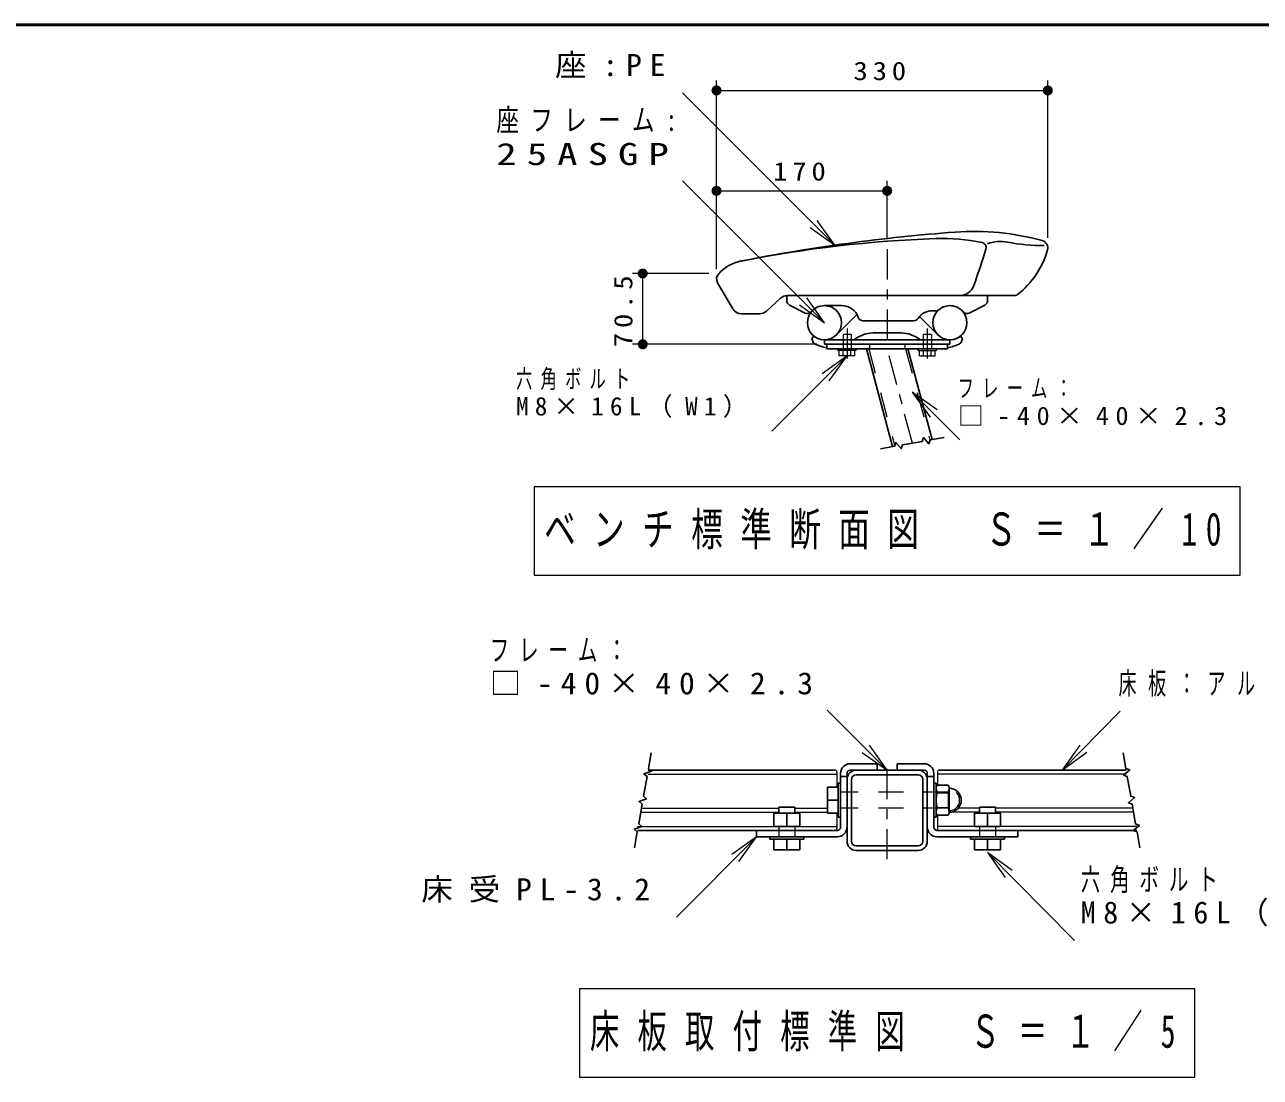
# Model space of a CAD drawing. Units: millimetres on the paper, with parts at other scales. Extents: x -385 to 0, y -12 to 267.
# Drawn here: x -201.5 to -78.4, y 162.2 to 267 of the extents above; entities that cross this region are included whole.
import ezdxf

# ---------------------------------------------------------------- set-up
doc = ezdxf.new("R2010")
doc.units = ezdxf.units.MM
doc.linetypes.add('USER1', pattern=[4.5, 2.5, -2])
doc.linetypes.add('USER2', pattern=[6, 3, -1, 1, -1])
doc.layers.add('LY_1', color=7, linetype='Continuous', lineweight=25)
doc.layers.add('LY_2', color=7, linetype='Continuous', lineweight=13)
doc.styles.add('ＭＳ ゴシック', font='')
doc.styles.get('ＭＳ ゴシック').set_extended_font_data('MS Gothic')

# ---------------------------------------------------------------- blocks, each defined once
blk = doc.blocks.new('open_arrow')
at = {"color": 0, "linetype": 'Continuous', "lineweight": -2}
blk.add_lwpolyline([(7.5, 1.25), (0, 0), (7.5, -1.25)], dxfattribs=at)
blk = doc.blocks.new('filled_dot')
at = {"color": 0, "linetype": 'Continuous', "lineweight": -2, "const_width": 1.25}
blk.add_lwpolyline([(-0.625, 0, 1), (0.625, 0, 1)], format="xyb", close=True, dxfattribs=at)

msp = doc.modelspace()

# ---------------------------------------------------------------- linework, layer by layer
at = {"layer": 'LY_1', "lineweight": 13}
for p, q in [((-132.572, 242.672), (-132.572, 261.454)), ((-99.572, 245.772), (-99.572, 261.454)), ((-120.778, 245.043), (-135.955, 260.22)), ((-132.572, 260.454), (-99.572, 260.454)), ((-121.822, 237.322), (-135.955, 251.455)), ((-115.572, 245.64), (-115.572, 251.454)), ((-132.572, 250.454), (-115.572, 250.454)), ((-133.336, 242.222), (-140.923, 242.222)), ((-139.923, 235.172), (-139.923, 242.222)), ((-122.572, 235.172), (-140.923, 235.172)), ((-119.572, 234.013), (-127.073, 226.512)), ((-113.072, 230.403), (-108.322, 225.652)), ((-150.722, 220.975), (-150.722, 212.175)), ((-80.422, 220.975), (-150.722, 220.975)), ((-80.422, 212.175), (-80.422, 220.975)), ((-150.722, 212.175), (-80.422, 212.175)), ((-115.572, 192.768), (-121.54, 198.736)), ((-98.127, 192.768), (-92.359, 198.649)), ((-128.572, 186.128), (-136.568, 178.132)), ((-105.572, 184.548), (-96.904, 175.8)), ((-146.222, 170.978), (-146.222, 162.178)), ((-84.922, 170.978), (-146.222, 170.978)), ((-84.922, 162.178), (-84.922, 170.978)), ((-146.222, 162.178), (-84.922, 162.178))]:
    msp.add_line(p, q, dxfattribs=at)
at = {"layer": 'LY_1', "linetype": 'USER2', "lineweight": 13}
for p, q in [((-115.572, 244.64), (-115.572, 234.722)), ((-113.056, 225.334), (-115.572, 234.722)), ((-115.572, 183.887), (-115.572, 193.408))]:
    msp.add_line(p, q, dxfattribs=at)
at = {"layer": 'LY_1', "color": 4}
for p, q in [((-130.949, 238.715), (-132.468, 241.292)), ((-125.572, 240.022), (-125.572, 239.527)), ((-125.518, 240.022), (-102.904, 240.022)), ((-105.572, 240.022), (-105.572, 239.527)), ((-127.604, 238.481), (-126.19, 239.763)), ((-125.302, 239.083), (-123.749, 238.278)), ((-120.072, 239.022), (-121.822, 239.022)), ((-105.842, 239.083), (-107.395, 238.278)), ((-130.088, 238.222), (-128.276, 238.222)), ((-117.986, 237.522), (-112.916, 237.522)), ((-121.572, 235.172), (-109.572, 235.172)), ((-121.572, 234.722), (-121.572, 235.172)), ((-109.572, 234.722), (-109.572, 235.172)), ((-121.572, 234.722), (-109.572, 234.722)), ((-117.643, 234.722), (-115.034, 224.985)), ((-113.502, 234.722), (-111.079, 225.683))]:
    msp.add_line(p, q, dxfattribs=at)
at = {"layer": 'LY_1'}
for p, q in [((-120.62, 236.12), (-118.731, 238.01)), ((-110.524, 236.12), (-112.349, 237.945)), ((-114.182, 236.302), (-116.962, 236.302)), ((-123.072, 235.736), (-122.874, 235.987)), ((-123.072, 235.736), (-123.023, 235.54)), ((-121.822, 235.622), (-109.322, 235.622)), ((-121.822, 235.172), (-121.822, 235.622)), ((-121.822, 235.172), (-109.322, 235.172)), ((-109.322, 235.172), (-109.322, 235.622)), ((-108.072, 235.736), (-108.27, 235.987)), ((-108.072, 235.736), (-108.121, 235.54)), ((-116.572, 193.408), (-119.252, 193.408)), ((-116.572, 192.768), (-116.572, 193.408)), ((-114.572, 193.408), (-111.892, 193.408)), ((-114.572, 192.768), (-114.572, 193.408)), ((-120.212, 187.088), (-120.212, 192.448)), ((-119.572, 192.128), (-120.212, 192.128)), ((-119.572, 187.088), (-119.572, 192.448)), ((-116.572, 192.768), (-119.252, 192.768)), ((-114.572, 192.768), (-111.892, 192.768)), ((-111.572, 187.088), (-111.572, 192.448)), ((-111.572, 192.128), (-110.932, 192.128)), ((-110.932, 187.088), (-110.932, 192.448)), ((-120.452, 191.068), (-121.512, 191.068)), ((-121.512, 191.068), (-121.512, 188.468)), ((-120.452, 191.468), (-120.212, 191.468)), ((-120.452, 188.068), (-120.452, 191.468)), ((-120.212, 191.468), (-120.212, 188.068)), ((-110.932, 191.468), (-110.692, 191.468)), ((-110.932, 188.068), (-110.932, 191.468)), ((-110.692, 191.468), (-110.692, 188.068)), ((-110.692, 191.067), (-110.576, 191.268)), ((-110.692, 188.468), (-110.692, 191.067)), ((-109.508, 191.268), (-110.576, 191.268)), ((-109.392, 191.067), (-109.508, 191.268)), ((-109.392, 188.468), (-109.392, 191.067)), ((-120.452, 189.768), (-121.512, 189.768)), ((-109.508, 190.518), (-110.576, 190.518)), ((-126.872, 187.168), (-126.872, 188.468)), ((-124.272, 188.468), (-126.872, 188.468)), ((-126.372, 189.088), (-124.772, 189.088)), ((-126.372, 188.468), (-126.372, 189.088)), ((-125.572, 187.168), (-125.572, 188.468)), ((-124.772, 188.468), (-124.772, 189.088)), ((-124.272, 187.168), (-124.272, 188.468)), ((-120.452, 188.468), (-121.512, 188.468)), ((-110.692, 188.468), (-110.576, 188.268)), ((-109.508, 189.018), (-110.576, 189.018)), ((-109.392, 188.468), (-109.508, 188.268)), ((-106.872, 187.168), (-106.872, 188.468)), ((-106.872, 188.468), (-104.272, 188.468)), ((-104.772, 189.088), (-106.372, 189.088)), ((-106.372, 188.468), (-106.372, 189.088)), ((-105.572, 187.168), (-105.572, 188.468)), ((-104.772, 188.468), (-104.772, 189.088)), ((-104.272, 187.168), (-104.272, 188.468)), ((-124.272, 187.168), (-126.872, 187.168)), ((-120.212, 188.068), (-120.452, 188.068)), ((-110.692, 188.068), (-110.932, 188.068)), ((-109.508, 188.268), (-110.576, 188.268)), ((-106.872, 187.168), (-104.272, 187.168)), ((-128.572, 186.768), (-128.572, 186.128)), ((-120.532, 186.768), (-128.572, 186.768)), ((-120.532, 186.128), (-128.572, 186.128)), ((-127.272, 186.128), (-127.272, 185.888)), ((-123.872, 186.128), (-127.272, 186.128)), ((-127.272, 185.888), (-123.872, 185.888)), ((-126.872, 185.888), (-126.872, 184.828)), ((-125.572, 185.888), (-125.572, 184.828)), ((-124.272, 185.888), (-124.272, 184.828)), ((-123.872, 185.888), (-123.872, 186.128)), ((-110.612, 186.768), (-102.572, 186.768)), ((-110.612, 186.128), (-102.572, 186.128)), ((-107.272, 185.888), (-107.272, 186.128)), ((-107.272, 186.128), (-103.872, 186.128)), ((-103.872, 185.888), (-107.272, 185.888)), ((-106.872, 185.888), (-106.872, 184.828)), ((-105.572, 185.888), (-105.572, 184.828)), ((-104.272, 185.888), (-104.272, 184.828)), ((-103.872, 186.128), (-103.872, 185.888)), ((-102.572, 186.768), (-102.572, 186.128)), ((-124.272, 184.828), (-126.872, 184.828)), ((-106.872, 184.828), (-104.272, 184.828))]:
    msp.add_line(p, q, dxfattribs=at)
at = {"layer": 'LY_1', "color": 4, "linetype": 'USER2', "lineweight": 13}
for p, q in [((-119.572, 236.75), (-119.572, 233.679)), ((-111.572, 236.75), (-111.572, 233.679))]:
    msp.add_line(p, q, dxfattribs=at)
at = {"layer": 'LY_1', "color": 4, "linetype": 'USER1', "lineweight": 13}
for p, q in [((-119.972, 236.163), (-119.972, 234.722)), ((-119.172, 236.163), (-119.972, 236.163)), ((-119.172, 236.163), (-119.172, 234.722)), ((-111.972, 236.163), (-111.972, 234.722)), ((-111.172, 236.163), (-111.972, 236.163)), ((-111.172, 236.163), (-111.172, 234.722))]:
    msp.add_line(p, q, dxfattribs=at)
at = {"layer": 'LY_1', "linetype": 'USER1', "lineweight": 13}
for p, q in [((-117.342, 235.172), (-117.342, 234.722)), ((-113.802, 235.172), (-113.802, 234.722)), ((-117.405, 234.722), (-114.806, 225.025)), ((-113.74, 234.722), (-111.307, 225.642)), ((-109.452, 190.568), (-120.212, 190.568)), ((-109.452, 188.968), (-109.452, 190.568)), ((-109.452, 188.968), (-120.212, 188.968)), ((-126.372, 187.168), (-126.372, 186.128)), ((-124.772, 187.168), (-124.772, 186.128)), ((-106.372, 187.168), (-106.372, 186.128)), ((-104.772, 187.168), (-104.772, 186.128))]:
    msp.add_line(p, q, dxfattribs=at)
at = {"layer": 'LY_1', "color": 4, "lineweight": 13}
for p, q in [((-120.472, 234.562), (-120.472, 234.722)), ((-118.672, 234.563), (-120.472, 234.563)), ((-120.362, 234.012), (-120.362, 234.562)), ((-118.782, 234.013), (-120.362, 234.013)), ((-119.967, 234.012), (-119.967, 234.562)), ((-119.177, 234.012), (-119.177, 234.562)), ((-118.782, 234.012), (-118.782, 234.562)), ((-118.672, 234.562), (-118.672, 234.722)), ((-112.472, 234.562), (-112.472, 234.722)), ((-112.472, 234.563), (-110.672, 234.563)), ((-112.362, 234.012), (-112.362, 234.562)), ((-112.362, 234.013), (-110.782, 234.013)), ((-111.967, 234.012), (-111.967, 234.562)), ((-111.177, 234.012), (-111.177, 234.562)), ((-110.782, 234.012), (-110.782, 234.562)), ((-110.672, 234.562), (-110.672, 234.722))]:
    msp.add_line(p, q, dxfattribs=at)
at = {"layer": 'LY_1', "color": 2}
for p, q in [((-139.377, 192.768), (-120.772, 192.768)), ((-91.767, 192.768), (-110.372, 192.768)), ((-140.435, 186.768), (-120.772, 186.768)), ((-90.709, 186.768), (-110.372, 186.768))]:
    msp.add_line(p, q, dxfattribs=at)
at = {"layer": 'LY_1', "color": 2, "lineweight": 13}
for p, q in [((-139.377, 192.368), (-120.572, 192.368)), ((-120.572, 192.568), (-120.572, 191.068)), ((-110.572, 192.568), (-110.572, 191.268)), ((-91.767, 192.368), (-110.572, 192.368)), ((-140.118, 188.568), (-126.372, 188.568)), ((-140.047, 188.968), (-126.372, 188.968)), ((-124.772, 188.968), (-121.512, 188.968)), ((-124.772, 188.568), (-121.512, 188.568)), ((-120.572, 188.468), (-120.572, 186.968)), ((-106.372, 188.568), (-109.392, 188.568)), ((-106.372, 188.968), (-108.452, 188.968)), ((-91.097, 188.968), (-104.772, 188.968)), ((-91.026, 188.568), (-104.772, 188.568)), ((-140.435, 187.168), (-120.572, 187.168)), ((-110.572, 188.268), (-110.572, 186.968)), ((-90.709, 187.168), (-110.572, 187.168))]:
    msp.add_line(p, q, dxfattribs=at)
at = {"layer": 'LY_1', "color": 3}
for p, q in [((-118.652, 192.768), (-112.492, 192.768)), ((-118.652, 192.308), (-112.492, 192.308)), ((-119.572, 185.688), (-119.572, 191.848)), ((-119.112, 185.688), (-119.112, 191.848)), ((-112.032, 185.688), (-112.032, 191.848)), ((-111.572, 191.848), (-111.572, 185.688)), ((-118.652, 185.228), (-112.492, 185.228)), ((-112.492, 184.768), (-118.652, 184.768))]:
    msp.add_line(p, q, dxfattribs=at)
at = {"layer": 'LY_1'}
for points in [[(-116.232, 224.774), (-114.843, 225.019), (-114.706, 225.395), (-114.192, 224.782), (-114.055, 225.158), (-112.085, 225.505), (-111.948, 225.881), (-111.434, 225.268), (-111.297, 225.644), (-109.908, 225.889)], [(-140.74, 185.04), (-140.462, 186.616), (-140.768, 186.873), (-140.017, 187.147), (-140.323, 187.404), (-139.976, 189.374), (-140.282, 189.631), (-139.53, 189.904), (-139.837, 190.161), (-139.49, 192.131), (-139.796, 192.388), (-139.044, 192.662), (-139.351, 192.919), (-139.073, 194.495)], [(-92.072, 194.495), (-91.794, 192.919), (-91.418, 192.782), (-92.031, 192.268), (-91.655, 192.131), (-91.307, 190.161), (-90.932, 190.025), (-91.544, 189.51), (-91.169, 189.374), (-90.821, 187.404), (-90.445, 187.267), (-91.058, 186.753), (-90.682, 186.616), (-90.404, 185.04)]]:
    msp.add_lwpolyline(points, dxfattribs=at)
at = {"layer": 'LY_1', "color": 32}
for centre in [(-121.822, 237.322), (-109.322, 237.322)]:
    msp.add_circle(centre, 1.7, dxfattribs=at)
at = {"layer": 'LY_1'}
for centre in [(-121.822, 237.322), (-109.322, 237.322)]:
    msp.add_circle(centre, 1.7, dxfattribs=at)
at = {"layer": 'LY_1', "color": 4}
for centre, radius, start, end in [((-94.921, 63.489), 183.387, 94.3365, 101.05761), ((-106.887, 221.28), 25.142, 74.38729, 94.3365), ((-106.574, 124.118), 121.648, 91.96378, 101.15142), ((-110.077, 226.295), 19.411, 78.22671, 91.96378), ((-106.219, 244.808), 0.5, 343.01808, 78.22672), ((-104.297, 241.832), 3.587, 78.7048, 111.03332), ((-100.221, 262.241), 17.226, 258.70479, 270.98936), ((-100.322, 244.772), 0.75, 344.09115, 74.38729), ((-182.583, 268.129), 80.346, 340.27838, 343.01808), ((-107.886, 246.928), 8.615, 307.87192, 344.09115), ((-129.301, 239.41), 4.138, 101.15142, 138.09672), ((-131.822, 241.672), 0.75, 138.09672, 210.5201), ((-125.518, 239.022), 1, 90, 132.18444), ((-108.362, 241.522), 1.5, 270, 340.27838), ((-102.904, 240.522), 0.5, 270, 307.87192), ((-125.072, 239.527), 0.5, 180, 242.62388), ((-121.822, 237.322), 1.7, 90.00006, 140.47887), ((-120.072, 237.322), 1.7, 18.553, 90.00005), ((-109.322, 237.322), 1.7, 39.52114, 130.37918), ((-106.072, 239.527), 0.5, 297.37612, 0), ((-130.088, 239.222), 1, 210.5201, 270), ((-128.276, 239.222), 1, 270, 312.18444), ((-123.519, 238.722), 0.5, 242.62388, 320.47886), ((-117.986, 238.022), 0.5, 198.55272, 270), ((-112.916, 238.022), 0.5, 270, 326.94406), ((-111.072, 236.822), 1.7, 81.51153, 146.94426), ((-110.747, 238.998), 0.5, 261.51171, 310.37904), ((-107.625, 238.722), 0.5, 219.52113, 297.37612)]:
    msp.add_arc(centre, radius, start, end, dxfattribs=at)
at = {"layer": 'LY_1'}
for centre, radius, start, end in [((-118.024, 237.302), 1, 123.69821, 135.00003), ((-116.962, 233.302), 3, 90.00002, 129.3457), ((-114.182, 233.302), 3, 50.6543, 90.00002), ((-122.538, 235.661), 0.5, 194.03618, 241.68465), ((-121.115, 238.302), 3.5, 241.68463, 262.49888), ((-110.029, 238.302), 3.5, 277.50162, 298.31532), ((-108.606, 235.661), 0.5, 298.31531, 345.96377), ((-119.252, 192.448), 0.96, 90, 180), ((-111.892, 192.448), 0.96, 0, 90), ((-119.252, 192.448), 0.32, 90, 180), ((-111.892, 192.448), 0.32, 0, 90), ((-109.335, 191.067), 1.357, 180, 203.86351), ((-110.749, 191.067), 1.357, 336.13561, 0.00002), ((-109.392, 189.768), 1.2, 270.00001, 90), ((-108.21, 189.768), 2.482, 162.41248, 197.58757), ((-111.874, 189.768), 2.482, 342.41244, 17.58754), ((-109.335, 188.468), 1.357, 156.13559, 180), ((-110.749, 188.468), 1.357, 0.00002, 23.86442), ((-120.532, 187.088), 0.32, 270, 0), ((-120.532, 187.088), 0.96, 270, 0), ((-110.612, 187.088), 0.96, 180, 270), ((-110.612, 187.088), 0.32, 180, 270)]:
    msp.add_arc(centre, radius, start, end, dxfattribs=at)
at = {"layer": 'LY_1', "color": 2, "lineweight": 13}
for centre, start, end in [((-120.772, 192.568), 0, 90), ((-110.372, 192.568), 90, 180), ((-120.772, 186.968), 270, 0), ((-110.372, 186.968), 180, 270)]:
    msp.add_arc(centre, 0.2, start, end, dxfattribs=at)
at = {"layer": 'LY_1', "color": 3}
for centre, radius, start, end in [((-118.652, 191.848), 0.92, 90, 180), ((-118.652, 191.848), 0.46, 90, 180), ((-112.492, 191.848), 0.92, 0, 90), ((-112.492, 191.848), 0.46, 0, 90), ((-118.652, 185.688), 0.92, 180, 270), ((-118.652, 185.688), 0.46, 180, 270), ((-112.492, 185.688), 0.92, 270, 0), ((-112.492, 185.688), 0.46, 270, 0)]:
    msp.add_arc(centre, radius, start, end, dxfattribs=at)
at = {"layer": 'LY_1', "linetype": 'USER1', "lineweight": 13}
msp.add_arc((-109.392, 189.768), 1.04, 270.00001, 90, dxfattribs=at)
at = {"layer": 'LY_2', "lineweight": 50}
msp.add_line((0, 267), (-385, 267), dxfattribs=at)

# ---------------------------------------------------------------- block references
at = {"layer": 'LY_1', "lineweight": 13, "xscale": 0.4, "yscale": 0.4}
for p in [(-132.572, 260.454), (-132.572, 250.454)]:
    msp.add_blockref('filled_dot', p, dxfattribs=at)
for name, p, rotation in [('filled_dot', (-99.572, 260.454), 180), ('filled_dot', (-115.572, 250.454), 180), ('open_arrow', (-120.778, 245.043), 135), ('filled_dot', (-139.923, 242.222), 270), ('open_arrow', (-121.822, 237.322), 135), ('filled_dot', (-139.923, 235.172), 90), ('open_arrow', (-119.572, 234.013), 225), ('open_arrow', (-113.072, 230.403), 315), ('open_arrow', (-115.572, 192.768), 135), ('open_arrow', (-98.127, 192.768), 45.6), ('open_arrow', (-128.572, 186.128), 225), ('open_arrow', (-105.572, 184.548), 314.7)]:
    msp.add_blockref(name, p, dxfattribs=dict(at, rotation=rotation))

# ---------------------------------------------------------------- texts
at = {"layer": 'LY_1', "style": 'ＭＳ ゴシック'}
for s, insert, char_height, attachment_point in [('\\T1.5;\\W1.05;座:PE', (-148.657, 262.87), 2.199, 4), ('\\T1.33;\\W1.15;330', (-116.072, 261.454), 1.833, 8), ('\\T1.5;\\W0.75;座フレーム:', (-154.497, 257.405), 2.199, 4), ('\\T1.5;\\W1.35;25ASGP', (-154.497, 254.105), 2.199, 4), ('\\T1.33;\\W1.15;170', (-124.072, 251.454), 1.833, 8), ('\\T1.5;\\W0.65;六角ボルト', (-152.536, 231.637), 1.833, 4), ('\\T1.5;\\W0.65;フレーム：', (-108.556, 230.777), 1.833, 4), ('\\T1.5;M8×16L（W1）', (-152.536, 228.887), 1.833, 4), ('\\T1.5;\\W1.05;□-40×40×2.3', (-108.556, 228.027), 1.833, 4), ('\\T1.55;\\W0.7;ベンチ標準断面図\u3000Ｓ＝１／10', (-115.572, 216.575), 3.299, 5), ('\\T1.5;\\W0.65;フレーム：', (-155.166, 204.686), 2.199, 4), ('\\T1.5;\\W1.05;□-40×40×2.3', (-155.166, 201.386), 2.199, 4), ('\\T1.64;\\W0.6;床板：アルミ押出材', (-92.53, 201.299), 2.199, 4), ('\\T1.5;\\W1.05;床受PL-3.2', (-161.988, 180.782), 2.199, 4), ('\\T1.5;\\W0.65;六角ボルト', (-96.293, 181.75), 2.199, 4), ('\\T1.5;M8×16L（W1・N1）', (-96.293, 178.45), 2.199, 4), ('\\T1.62;\\W0.65;床板取付標準図\u3000Ｓ＝１／5', (-115.572, 166.578), 3.299, 5)]:
    msp.add_mtext(s, dxfattribs=dict(at, insert=insert, char_height=char_height, attachment_point=attachment_point))
at = {"layer": 'LY_1', "insert": (-140.923, 238.697), "char_height": 1.833, "attachment_point": 8, "rotation": 90, "style": 'ＭＳ ゴシック'}
msp.add_mtext('\\T1.33;\\W1.15;70.5', dxfattribs=at)

doc.saveas('drawing.dxf')
